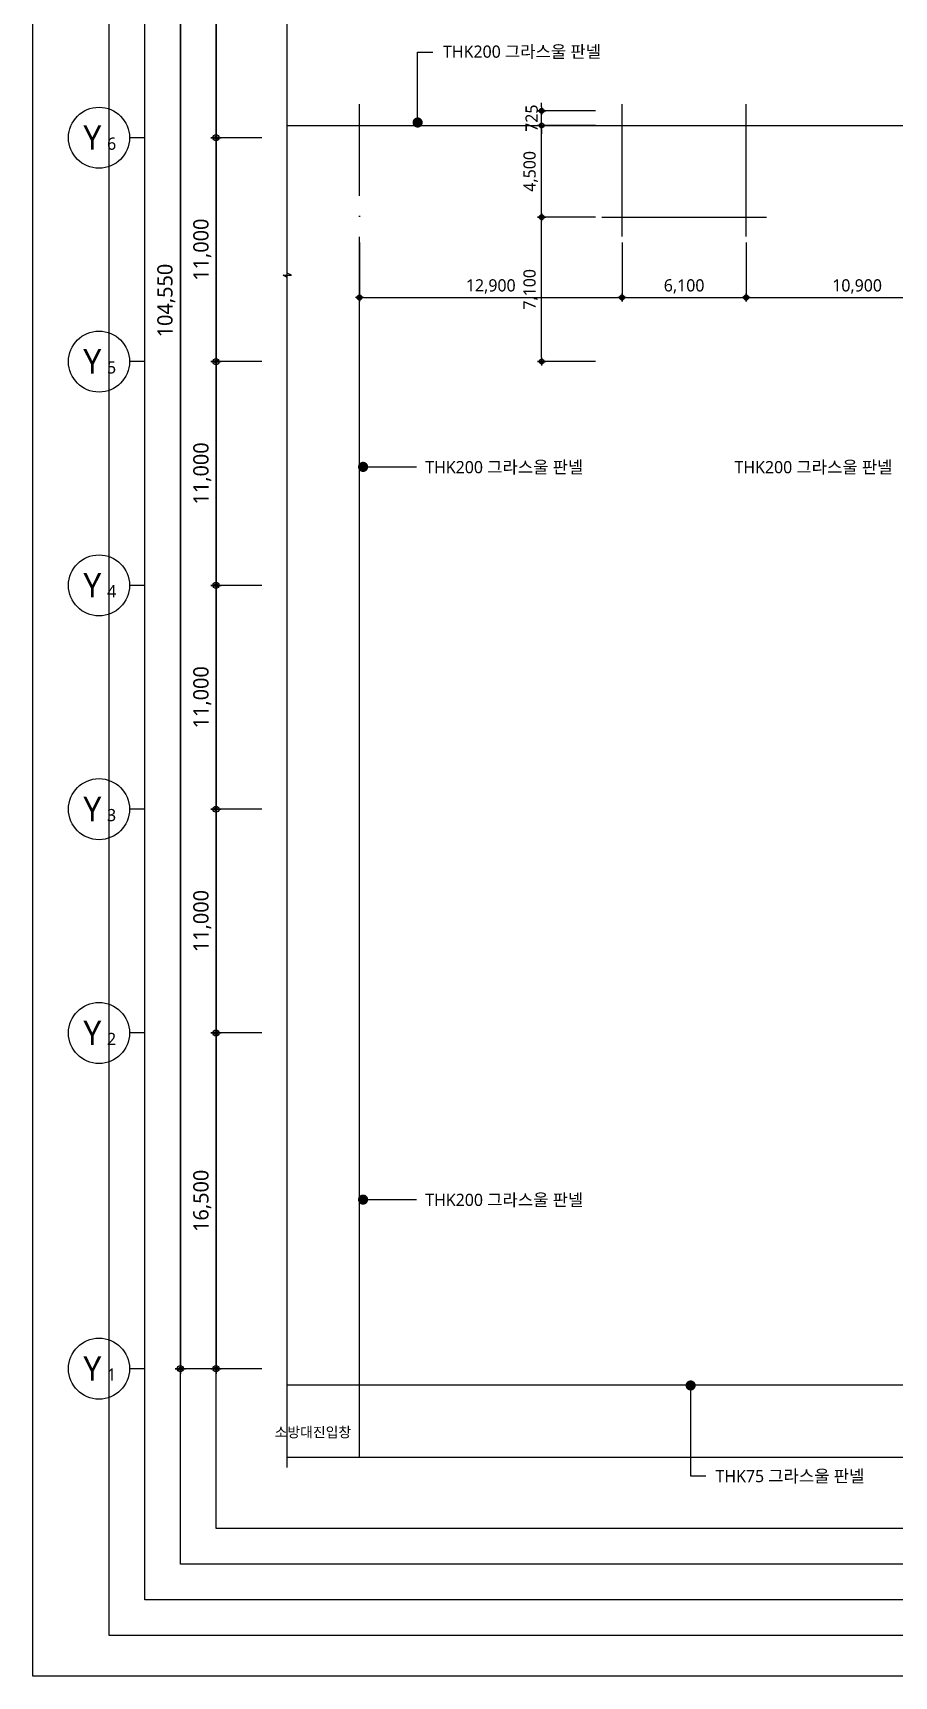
# Model space of a CAD drawing. Header units: millimetres. Extents: x 45782458 to 46215946, y 191740 to 1509539.
# Drawn here: x 46006272 to 46048591, y 767740 to 848507 of the extents above; entities that cross this region are included whole.
import ezdxf
from ezdxf.enums import TextEntityAlignment as Align

# ---------------------------------------------------------------- set-up
doc = ezdxf.new("R2010")
doc.units = ezdxf.units.MM
doc.header["$LTSCALE"] = 1000
doc.header["$MEASUREMENT"] = 0
doc.header["$PDSIZE"] = -10
doc.linetypes.add('CEN', pattern=[62, 60, -1, 0, -1])
doc.layers.get('0').update_dxf_attribs({"linetype": 'CONTINUOUS'})
doc.layers.get('Defpoints').update_dxf_attribs({"color": 171, "linetype": 'CONTINUOUS'})
for name, color, linetype in [('Center(AR)', 30, 'CEN'), ('DIM', 7, 'CONTINUOUS'), ('LED', 7, 'CONTINUOUS'), ('NDIM', 7, 'CONTINUOUS'), ('SYM', 7, 'CONTINUOUS'), ('SYM(AXIS)', 7, 'CONTINUOUS'), ('TEXT(AXIS)', 2, 'CONTINUOUS'), ('TEXT(MIN)', 7, 'CONTINUOUS')]:
    doc.layers.add(name, color=color, linetype=linetype)
doc.styles.add('CGS', font='cgse', dxfattribs={"bigfont": 'cgs'})
doc.styles.add('TE', font='malgun_0.ttf')
doc.styles.add('나눔바른고딕', font='NanumBarunGothic.ttf')
doc.dimstyles.new('BA', dxfattribs={"dimscale": 500, "dimtxt": 3, "dimasz": 1, "dimexe": 1, "dimexo": 5, "dimgap": 0.9, "dimtad": 1, "dimdec": 0, "dimdsep": 46, "dimlunit": 6, "dimtxsty": 'TE', "dimblk": 'DDD', "dimcen": 2.5, "dimclrd": 256, "dimclre": 256, "dimclrt": 3, "dimazin": 2, "dimtfac": 1, "dimtdec": 0, "dimtix": 1, "dimtmove": 2, "dimatfit": 3, "dimldrblk": 'DDD', "dimfxl": 1, "dimtolj": 1, "dimtzin": 0, "dimarcsym": 2})
doc.dimstyles.new('NDIM 1200', dxfattribs={"dimscale": 500, "dimtxt": 3, "dimasz": 1, "dimexe": 2, "dimexo": 2, "dimgap": 1, "dimtad": 1, "dimdec": 0, "dimdsep": 46, "dimtxsty": 'CGS', "dimblk": 'DOT0', "dimcen": 1, "dimdle": 8, "dimclrd": 2, "dimclre": 2, "dimclrt": 2, "dimadec": 0, "dimazin": 0, "dimtfac": 1, "dimtdec": 0, "dimtix": 1, "dimtmove": 2, "dimatfit": 3, "dimldrblk": 'DOT0', "dimfxl": 1, "dimtolj": 1, "dimtzin": 0, "dimlwd": -1, "dimlwe": -1, "dimarcsym": 0})

# ---------------------------------------------------------------- blocks, each defined once
blk = doc.blocks.new('A$C2F20087E')
at = {"layer": 'SYM(AXIS)'}
blk.add_line((600, 0), (600, 300), dxfattribs=at)
blk.add_circle((600, 900), 600, dxfattribs=at)
blk = doc.blocks.new('DDD')
at = {"layer": 'DIM', "color": 0}
for p, q in [((-1, 0), (1, 0)), ((0, -1), (0, 1))]:
    blk.add_line(p, q, dxfattribs=at)
for radius in [0.6, 0.3]:
    blk.add_circle((0, 0), radius, dxfattribs=at)
blk = doc.blocks.new('*D350')
at = {"layer": 'Defpoints', "color": 0, "ltscale": 0.4, "transparency": 16777216}
for p in [(46018772, 799351), (46015272, 782851), (46018772, 782851)]:
    blk.add_point(p, dxfattribs=at)
at = {"layer": 'NDIM', "lineweight": -2, "ltscale": 0.4, "transparency": 16777216}
for p, q in [((46017522, 799351), (46015022, 799351)), ((46015272, 799101), (46015272, 783101)), ((46017522, 782851), (46015022, 782851))]:
    blk.add_line(p, q, dxfattribs=at)
at = {"layer": 'NDIM', "lineweight": -2, "ltscale": 0.4, "transparency": 16777216, "xscale": 250, "yscale": 250, "zscale": 250}
for p, rotation in [((46015272, 799351), 90), ((46015272, 782851), 270)]:
    blk.add_blockref('DDD', p, dxfattribs=dict(at, rotation=rotation))
at = {"layer": 'NDIM', "color": 3, "ltscale": 0.4, "transparency": 16777216, "insert": (46014595, 791101), "char_height": 750, "attachment_point": 5, "rotation": 90, "style": 'TE'}
blk.add_mtext('\\A1;16,500', dxfattribs=at)
blk = doc.blocks.new('*D351')
at = {"layer": 'Defpoints', "color": 0, "ltscale": 0.4, "transparency": 16777216}
for p in [(46018772, 810351), (46015272, 799351), (46018772, 799351)]:
    blk.add_point(p, dxfattribs=at)
at = {"layer": 'NDIM', "lineweight": -2, "ltscale": 0.4, "transparency": 16777216}
for p, q in [((46017522, 810351), (46015022, 810351)), ((46015272, 810101), (46015272, 799601)), ((46017522, 799351), (46015022, 799351))]:
    blk.add_line(p, q, dxfattribs=at)
at = {"layer": 'NDIM', "lineweight": -2, "ltscale": 0.4, "transparency": 16777216, "xscale": 250, "yscale": 250, "zscale": 250}
for p, rotation in [((46015272, 810351), 90), ((46015272, 799351), 270)]:
    blk.add_blockref('DDD', p, dxfattribs=dict(at, rotation=rotation))
at = {"layer": 'NDIM', "color": 3, "ltscale": 0.4, "transparency": 16777216, "insert": (46014595, 804851), "char_height": 750, "attachment_point": 5, "rotation": 90, "style": 'TE'}
blk.add_mtext('\\A1;11,000', dxfattribs=at)
blk = doc.blocks.new('*D352')
at = {"layer": 'Defpoints', "color": 0, "ltscale": 0.4, "transparency": 16777216}
for p in [(46018772, 821351), (46015272, 810351), (46018772, 810351)]:
    blk.add_point(p, dxfattribs=at)
at = {"layer": 'NDIM', "lineweight": -2, "ltscale": 0.4, "transparency": 16777216}
for p, q in [((46017522, 821351), (46015022, 821351)), ((46015272, 821101), (46015272, 810601)), ((46017522, 810351), (46015022, 810351))]:
    blk.add_line(p, q, dxfattribs=at)
at = {"layer": 'NDIM', "lineweight": -2, "ltscale": 0.4, "transparency": 16777216, "xscale": 250, "yscale": 250, "zscale": 250}
for p, rotation in [((46015272, 821351), 90), ((46015272, 810351), 270)]:
    blk.add_blockref('DDD', p, dxfattribs=dict(at, rotation=rotation))
at = {"layer": 'NDIM', "color": 3, "ltscale": 0.4, "transparency": 16777216, "insert": (46014595, 815851), "char_height": 750, "attachment_point": 5, "rotation": 90, "style": 'TE'}
blk.add_mtext('\\A1;11,000', dxfattribs=at)
blk = doc.blocks.new('*D353')
at = {"layer": 'Defpoints', "color": 0, "ltscale": 0.4, "transparency": 16777216}
for p in [(46018772, 832351), (46015272, 821351), (46018772, 821351)]:
    blk.add_point(p, dxfattribs=at)
at = {"layer": 'NDIM', "lineweight": -2, "ltscale": 0.4, "transparency": 16777216}
for p, q in [((46017522, 832351), (46015022, 832351)), ((46015272, 832101), (46015272, 821601)), ((46017522, 821351), (46015022, 821351))]:
    blk.add_line(p, q, dxfattribs=at)
at = {"layer": 'NDIM', "lineweight": -2, "ltscale": 0.4, "transparency": 16777216, "xscale": 250, "yscale": 250, "zscale": 250}
for p, rotation in [((46015272, 832351), 90), ((46015272, 821351), 270)]:
    blk.add_blockref('DDD', p, dxfattribs=dict(at, rotation=rotation))
at = {"layer": 'NDIM', "color": 3, "ltscale": 0.4, "transparency": 16777216, "insert": (46014595, 826851), "char_height": 750, "attachment_point": 5, "rotation": 90, "style": 'TE'}
blk.add_mtext('\\A1;11,000', dxfattribs=at)
blk = doc.blocks.new('*D354')
at = {"layer": 'Defpoints', "color": 0, "ltscale": 0.4, "transparency": 16777216}
for p in [(46018772, 843351), (46015272, 832351), (46018772, 832351)]:
    blk.add_point(p, dxfattribs=at)
at = {"layer": 'NDIM', "lineweight": -2, "ltscale": 0.4, "transparency": 16777216}
for p, q in [((46017522, 843351), (46015022, 843351)), ((46015272, 843101), (46015272, 832601)), ((46017522, 832351), (46015022, 832351))]:
    blk.add_line(p, q, dxfattribs=at)
at = {"layer": 'NDIM', "lineweight": -2, "ltscale": 0.4, "transparency": 16777216, "xscale": 250, "yscale": 250, "zscale": 250}
for p, rotation in [((46015272, 843351), 90), ((46015272, 832351), 270)]:
    blk.add_blockref('DDD', p, dxfattribs=dict(at, rotation=rotation))
at = {"layer": 'NDIM', "color": 3, "ltscale": 0.4, "transparency": 16777216, "insert": (46014595, 837851), "char_height": 750, "attachment_point": 5, "rotation": 90, "style": 'TE'}
blk.add_mtext('\\A1;11,000', dxfattribs=at)
blk = doc.blocks.new('*D355')
at = {"layer": 'Defpoints', "color": 0, "ltscale": 0.4, "transparency": 16777216}
for p in [(46018772, 859851), (46015272, 843351), (46018772, 843351)]:
    blk.add_point(p, dxfattribs=at)
at = {"layer": 'NDIM', "lineweight": -2, "ltscale": 0.4, "transparency": 16777216}
for p, q in [((46017522, 859851), (46015022, 859851)), ((46015272, 859601), (46015272, 843601)), ((46017522, 843351), (46015022, 843351))]:
    blk.add_line(p, q, dxfattribs=at)
at = {"layer": 'NDIM', "lineweight": -2, "ltscale": 0.4, "transparency": 16777216, "xscale": 250, "yscale": 250, "zscale": 250}
for p, rotation in [((46015272, 859851), 90), ((46015272, 843351), 270)]:
    blk.add_blockref('DDD', p, dxfattribs=dict(at, rotation=rotation))
at = {"layer": 'NDIM', "color": 3, "ltscale": 0.4, "transparency": 16777216, "insert": (46014595, 851601), "char_height": 750, "attachment_point": 5, "rotation": 90, "style": 'TE'}
blk.add_mtext('\\A1;16,500', dxfattribs=at)
blk = doc.blocks.new('*D358')
at = {"layer": 'Defpoints', "color": 0, "ltscale": 0.4, "transparency": 16777216}
for p in [(46018772, 887401), (46013522, 782851), (46018772, 782851)]:
    blk.add_point(p, dxfattribs=at)
at = {"layer": 'NDIM', "lineweight": -2, "ltscale": 0.4, "transparency": 16777216}
for p, q in [((46017522, 887401), (46013272, 887401)), ((46013522, 887151), (46013522, 783101)), ((46017522, 782851), (46013272, 782851))]:
    blk.add_line(p, q, dxfattribs=at)
at = {"layer": 'NDIM', "lineweight": -2, "ltscale": 0.4, "transparency": 16777216, "xscale": 250, "yscale": 250, "zscale": 250}
for p, rotation in [((46013522, 887401), 90), ((46013522, 782851), 270)]:
    blk.add_blockref('DDD', p, dxfattribs=dict(at, rotation=rotation))
at = {"layer": 'NDIM', "color": 3, "ltscale": 0.4, "transparency": 16777216, "insert": (46012828, 835351), "char_height": 750, "attachment_point": 5, "rotation": 90, "style": 'TE'}
blk.add_mtext('\\A1;104,550', dxfattribs=at)
blk = doc.blocks.new('*D790')
at = {"layer": 'Defpoints', "color": 0, "ltscale": 0.4, "transparency": 16777216}
for p in [(46022322, 838501), (46035222, 838501), (46035222, 835501)]:
    blk.add_point(p, dxfattribs=at)
at = {"layer": 'NDIM', "lineweight": -2, "ltscale": 0.4, "transparency": 16777216}
for p, q in [((46022322, 838201), (46022322, 835301)), ((46035222, 838201), (46035222, 835301)), ((46022522, 835501), (46035022, 835501))]:
    blk.add_line(p, q, dxfattribs=at)
at = {"layer": 'NDIM', "lineweight": -2, "ltscale": 0.4, "transparency": 16777216, "xscale": 200, "yscale": 200, "zscale": 200, "rotation": 180}
blk.add_blockref('DDD', (46022322, 835501), dxfattribs=at)
at = {"layer": 'NDIM', "lineweight": -2, "ltscale": 0.4, "transparency": 16777216, "xscale": 200, "yscale": 200, "zscale": 200}
blk.add_blockref('DDD', (46035222, 835501), dxfattribs=at)
at = {"layer": 'NDIM', "color": 3, "ltscale": 0.4, "transparency": 16777216, "insert": (46028772, 836043), "char_height": 600, "attachment_point": 5, "style": 'TE'}
blk.add_mtext('\\A1;12,900', dxfattribs=at)
blk = doc.blocks.new('*D791')
at = {"layer": 'Defpoints', "color": 0, "ltscale": 0.4, "transparency": 16777216}
for p in [(46041322, 838501), (46052222, 838501), (46052222, 835501)]:
    blk.add_point(p, dxfattribs=at)
at = {"layer": 'NDIM', "lineweight": -2, "ltscale": 0.4, "transparency": 16777216}
for p, q in [((46041322, 838201), (46041322, 835301)), ((46052222, 838201), (46052222, 835301)), ((46041522, 835501), (46052022, 835501))]:
    blk.add_line(p, q, dxfattribs=at)
at = {"layer": 'NDIM', "lineweight": -2, "ltscale": 0.4, "transparency": 16777216, "xscale": 200, "yscale": 200, "zscale": 200, "rotation": 180}
blk.add_blockref('DDD', (46041322, 835501), dxfattribs=at)
at = {"layer": 'NDIM', "lineweight": -2, "ltscale": 0.4, "transparency": 16777216, "xscale": 200, "yscale": 200, "zscale": 200}
blk.add_blockref('DDD', (46052222, 835501), dxfattribs=at)
at = {"layer": 'NDIM', "color": 3, "ltscale": 0.4, "transparency": 16777216, "insert": (46046772, 836043), "char_height": 600, "attachment_point": 5, "style": 'TE'}
blk.add_mtext('\\A1;10,900', dxfattribs=at)
blk = doc.blocks.new('*D792')
at = {"layer": 'Defpoints', "color": 0, "ltscale": 0.4, "transparency": 16777216}
for p in [(46035222, 838501), (46041322, 838501), (46041322, 835501)]:
    blk.add_point(p, dxfattribs=at)
at = {"layer": 'NDIM', "lineweight": -2, "ltscale": 0.4, "transparency": 16777216}
for p, q in [((46035222, 838201), (46035222, 835301)), ((46041322, 838201), (46041322, 835301)), ((46035422, 835501), (46041122, 835501))]:
    blk.add_line(p, q, dxfattribs=at)
at = {"layer": 'NDIM', "lineweight": -2, "ltscale": 0.4, "transparency": 16777216, "xscale": 200, "yscale": 200, "zscale": 200, "rotation": 180}
blk.add_blockref('DDD', (46035222, 835501), dxfattribs=at)
at = {"layer": 'NDIM', "lineweight": -2, "ltscale": 0.4, "transparency": 16777216, "xscale": 200, "yscale": 200, "zscale": 200}
blk.add_blockref('DDD', (46041322, 835501), dxfattribs=at)
at = {"layer": 'NDIM', "color": 3, "ltscale": 0.4, "transparency": 16777216, "insert": (46038272, 836043), "char_height": 600, "attachment_point": 5, "style": 'TE'}
blk.add_mtext('\\A1;6,100', dxfattribs=at)
blk = doc.blocks.new('*D794')
at = {"layer": 'Defpoints', "color": 0, "ltscale": 0.4, "transparency": 16777216}
for p in [(46031272, 843951), (46034222, 843951), (46034222, 839451)]:
    blk.add_point(p, dxfattribs=at)
at = {"layer": 'NDIM', "lineweight": -2, "ltscale": 0.4, "transparency": 16777216}
for p, q in [((46033922, 843951), (46031072, 843951)), ((46031272, 839651), (46031272, 843751)), ((46033922, 839451), (46031072, 839451))]:
    blk.add_line(p, q, dxfattribs=at)
at = {"layer": 'NDIM', "lineweight": -2, "ltscale": 0.4, "transparency": 16777216, "xscale": 200, "yscale": 200, "zscale": 200}
for p, rotation in [((46031272, 843951), 90), ((46031272, 839451), 270)]:
    blk.add_blockref('DDD', p, dxfattribs=dict(at, rotation=rotation))
at = {"layer": 'NDIM', "color": 3, "ltscale": 0.4, "transparency": 16777216, "insert": (46030732, 841701), "char_height": 600, "attachment_point": 5, "rotation": 90, "style": 'TE'}
blk.add_mtext('\\A1;4,500', dxfattribs=at)
blk = doc.blocks.new('*D795')
at = {"layer": 'Defpoints', "color": 0, "ltscale": 0.4, "transparency": 16777216}
for p in [(46031272, 839451), (46034222, 839451), (46034222, 832351)]:
    blk.add_point(p, dxfattribs=at)
at = {"layer": 'NDIM', "lineweight": -2, "ltscale": 0.4, "transparency": 16777216}
for p, q in [((46033922, 839451), (46031072, 839451)), ((46031272, 832551), (46031272, 839251)), ((46033922, 832351), (46031072, 832351))]:
    blk.add_line(p, q, dxfattribs=at)
at = {"layer": 'NDIM', "lineweight": -2, "ltscale": 0.4, "transparency": 16777216, "xscale": 200, "yscale": 200, "zscale": 200}
for p, rotation in [((46031272, 839451), 90), ((46031272, 832351), 270)]:
    blk.add_blockref('DDD', p, dxfattribs=dict(at, rotation=rotation))
at = {"layer": 'NDIM', "color": 3, "ltscale": 0.4, "transparency": 16777216, "insert": (46030730, 835901), "char_height": 600, "attachment_point": 5, "rotation": 90, "style": 'TE'}
blk.add_mtext('\\A1;7,100', dxfattribs=at)
blk = doc.blocks.new('*D796')
at = {"layer": 'Defpoints', "color": 0, "ltscale": 0.4, "transparency": 16777216}
for p in [(46031272, 844676), (46034222, 844676), (46034222, 843951)]:
    blk.add_point(p, dxfattribs=at)
at = {"layer": 'NDIM', "lineweight": -2, "ltscale": 0.4, "transparency": 16777216}
for p, q in [((46031272, 844876), (46031272, 845076)), ((46033922, 844676), (46031072, 844676)), ((46031272, 843951), (46031272, 844676)), ((46033922, 843951), (46031072, 843951)), ((46031272, 843751), (46031272, 843551))]:
    blk.add_line(p, q, dxfattribs=at)
at = {"layer": 'NDIM', "lineweight": -2, "ltscale": 0.4, "transparency": 16777216, "xscale": 200, "yscale": 200, "zscale": 200}
for p, rotation in [((46031272, 844676), 270), ((46031272, 843951), 90)]:
    blk.add_blockref('DDD', p, dxfattribs=dict(at, rotation=rotation))
at = {"layer": 'NDIM', "color": 3, "ltscale": 0.4, "transparency": 16777216, "insert": (46030782, 844314), "char_height": 600, "attachment_point": 5, "rotation": 90, "style": 'TE'}
blk.add_mtext('\\A1;725', dxfattribs=at)
blk = doc.blocks.new('DOT0')
blk.add_line((-3, 0), (3, 0))
at = {"color": 6}
blk.add_circle((0, 0), 0.75, dxfattribs=at)

msp = doc.modelspace()

# ---------------------------------------------------------------- linework, layer by layer
at = {"layer": 'Center(AR)'}
for p, q in [((46022322.3, 778490.2), (46022322.3, 845001.3)), ((46035222.3, 838501.3), (46035222.3, 845001.3)), ((46041322.3, 838501.3), (46041322.3, 845001.3)), ((46018772.3, 843951.3), (46129397.3, 843951.3)), ((46034222.3, 839451.3), (46042322.3, 839451.3)), ((46018772.3, 782063.8), (46121822.3, 782063.8))]:
    msp.add_line(p, q, dxfattribs=at)
at = {"layer": 'Defpoints'}
for points in [[(46182972.3, 767740.2), (46006272.3, 767740.2), (46006272.3, 905440.2), (46182972.3, 905440.2)], [(46180972.3, 769740.2), (46010022.3, 769740.2), (46010022.3, 903440.2), (46180972.3, 903440.2)], [(46179222.3, 771490.2), (46011772.3, 771490.2), (46011772.3, 901690.2), (46179222.3, 901690.2)], [(46177472.3, 773240.2), (46013522.3, 773240.2), (46013522.3, 899940.2), (46177472.3, 899940.2)], [(46175722.3, 774990.2), (46015272.3, 774990.2), (46015272.3, 898190.2), (46175722.3, 898190.2)], [(46172222.3, 778490.2), (46018772.3, 778490.2), (46018772.3, 894690.2), (46172222.3, 894690.2)], [(46143042.2, 778490.2), (46018772.3, 778490.2), (46018772.3, 894690.2), (46143042.2, 894690.2)]]:
    msp.add_lwpolyline(points, close=True, dxfattribs=at)
at = {"layer": 'LED', "ltscale": 10000}
for p, q in [((46025177.9, 847563.8), (46025932, 847563.8)), ((46038592.7, 777589.7), (46039346.8, 777589.7))]:
    msp.add_line(p, q, dxfattribs=at)
at = {"layer": 'SYM', "color": 8}
msp.add_lwpolyline([(46018772.3, 777990.2), (46018772.4, 836490.2), (46018572.3, 836590.2), (46018972.3, 836590.2), (46018772.3, 836690.2), (46018772.3, 895190.2)], dxfattribs=at)

# ---------------------------------------------------------------- block references
at = {"xscale": 2.500000000000049, "yscale": 2.500000000000049, "zscale": 2.500000000000049, "rotation": 90}
for p in [(46011772.3, 841851.3), (46011772.3, 830851.3), (46011772.3, 819851.3), (46011772.3, 808851.3), (46011772.3, 797851.3), (46011772.3, 781351.3)]:
    msp.add_blockref('A$C2F20087E', p, dxfattribs=at)

# ---------------------------------------------------------------- texts
at = {"layer": 'TEXT(AXIS)', "style": '나눔바른고딕'}
for s, height, p in [('Y', 1200, (46009193.2, 843361.3)), ('6', 600, (46010141.3, 843061.4)), ('Y', 1200, (46009193.2, 832361.3)), ('5', 600, (46010141.3, 832061.4)), ('Y', 1200, (46009193.2, 821361.3)), ('4', 600, (46010141.3, 821061.4)), ('Y', 1200, (46009193.2, 810361.3)), ('3', 600, (46010141.3, 810061.4)), ('Y', 1200, (46009193.2, 799361.3)), ('2', 600, (46010141.3, 799061.4)), ('Y', 1200, (46009193.2, 782861.3)), ('1', 600, (46010141.3, 782561.4))]:
    msp.add_text(s, height=height, dxfattribs=at).set_placement(p, align=Align.MIDDLE)
at = {"layer": 'TEXT(MIN)', "style": '나눔바른고딕'}
for s, p in [('THK200 그라스울 판넬', (46034187.6, 847585.4)), ('THK200 그라스울 판넬', (46033313.6, 827163)), ('THK200 그라스울 판넬', (46048508.6, 827163)), ('THK200 그라스울 판넬', (46033313.6, 791149.2)), ('THK75 그라스울 판넬', (46047128, 777572.3))]:
    msp.add_text(s, height=600, dxfattribs=at).set_placement(p, align=Align.MIDDLE_RIGHT)
msp.add_text('소방대진입창', height=500, dxfattribs=at).set_placement((46018149.2, 779729, 0), align=Align.MIDDLE_LEFT)

# ---------------------------------------------------------------- dimensions: what is measured, and where the dimension line sits
at = {"layer": 'NDIM', "ltscale": 0.4}
dim = msp.add_linear_dim(base=(46013522.3, 782851.3), p1=(46018772.3, 887401.3), p2=(46018772.3, 782851.3), angle=270, dimstyle='BA', override={"dimscale": 250}, dxfattribs=at)
dim.commit()
dim.dimension.update_dxf_attribs({"geometry": '*D358', "text_midpoint": (46012828.2, 835351.3), "dimtype": 160})
for base, p1, p2, angle, override, picture, middle in [((46015272.3, 843351.3), (46018772.3, 859851.3), (46018772.3, 843351.3), 270, {"dimscale": 250}, '*D355', (46014594.9, 851601.3)), ((46031272.3, 844676.3), (46034222.3, 843951.3), (46034222.3, 844676.3), 90, {"dimscale": 200, "dimexo": 1.5}, '*D796', (46030782.3, 844313.8)), ((46031272.3, 843951.3), (46034222.3, 839451.3), (46034222.3, 843951.3), 90, {"dimscale": 200, "dimexo": 1.5}, '*D794', (46030732, 841701.3)), ((46015272.3, 832351.3), (46018772.3, 843351.3), (46018772.3, 832351.3), 270, {"dimscale": 250}, '*D354', (46014594.9, 837851.3)), ((46031272.3, 839451.3), (46034222.3, 832351.3), (46034222.3, 839451.3), 90, {"dimscale": 200, "dimexo": 1.5}, '*D795', (46030730.4, 835901.3)), ((46015272.3, 821351.3), (46018772.3, 832351.3), (46018772.3, 821351.3), 270, {"dimscale": 250}, '*D353', (46014594.9, 826851.3)), ((46015272.3, 810351.3), (46018772.3, 821351.3), (46018772.3, 810351.3), 270, {"dimscale": 250}, '*D352', (46014594.9, 815851.3)), ((46015272.3, 799351.3), (46018772.3, 810351.3), (46018772.3, 799351.3), 270, {"dimscale": 250}, '*D351', (46014594.9, 804851.3)), ((46015272.3, 782851.3), (46018772.3, 799351.3), (46018772.3, 782851.3), 270, {"dimscale": 250}, '*D350', (46014594.9, 791101.3))]:
    dim = msp.add_linear_dim(base=base, p1=p1, p2=p2, angle=angle, dimstyle='BA', override=override, dxfattribs=at)
    dim.commit()
    dim.dimension.update_dxf_attribs({"geometry": picture, "text_midpoint": middle})
for base, p1, p2, picture, middle in [((46035222.3, 835501.3), (46022322.3, 838501.3), (46035222.3, 838501.3), '*D790', (46028772.3, 836043.3)), ((46041322.3, 835501.3), (46035222.3, 838501.3), (46041322.3, 838501.3), '*D792', (46038272.3, 836043.3)), ((46052222.3, 835501.3), (46041322.3, 838501.3), (46052222.3, 838501.3), '*D791', (46046772.3, 836043.3))]:
    dim = msp.add_linear_dim(base=base, p1=p1, p2=p2, dimstyle='BA', override={"dimscale": 200, "dimexo": 1.5}, dxfattribs=at)
    dim.commit()
    dim.dimension.update_dxf_attribs({"geometry": picture, "text_midpoint": middle})

# ---------------------------------------------------------------- leaders
at = {"layer": 'LED', "ltscale": 10000}
for points in [[(46025177.9, 844101.3), (46025177.9, 847563.8)], [(46022497.3, 827175.2), (46025122.9, 827175.2)], [(46022497.3, 791161.4), (46025122.9, 791161.4)], [(46038592.7, 782026.3), (46038592.7, 777589.7)]]:
    msp.add_leader(points, dimstyle='NDIM 1200', override={"dimasz": 1, "dimtad": 0, "dimclrd": 256, "dimldrblk": 'Dot'}, dxfattribs=at)

doc.saveas('drawing.dxf')
